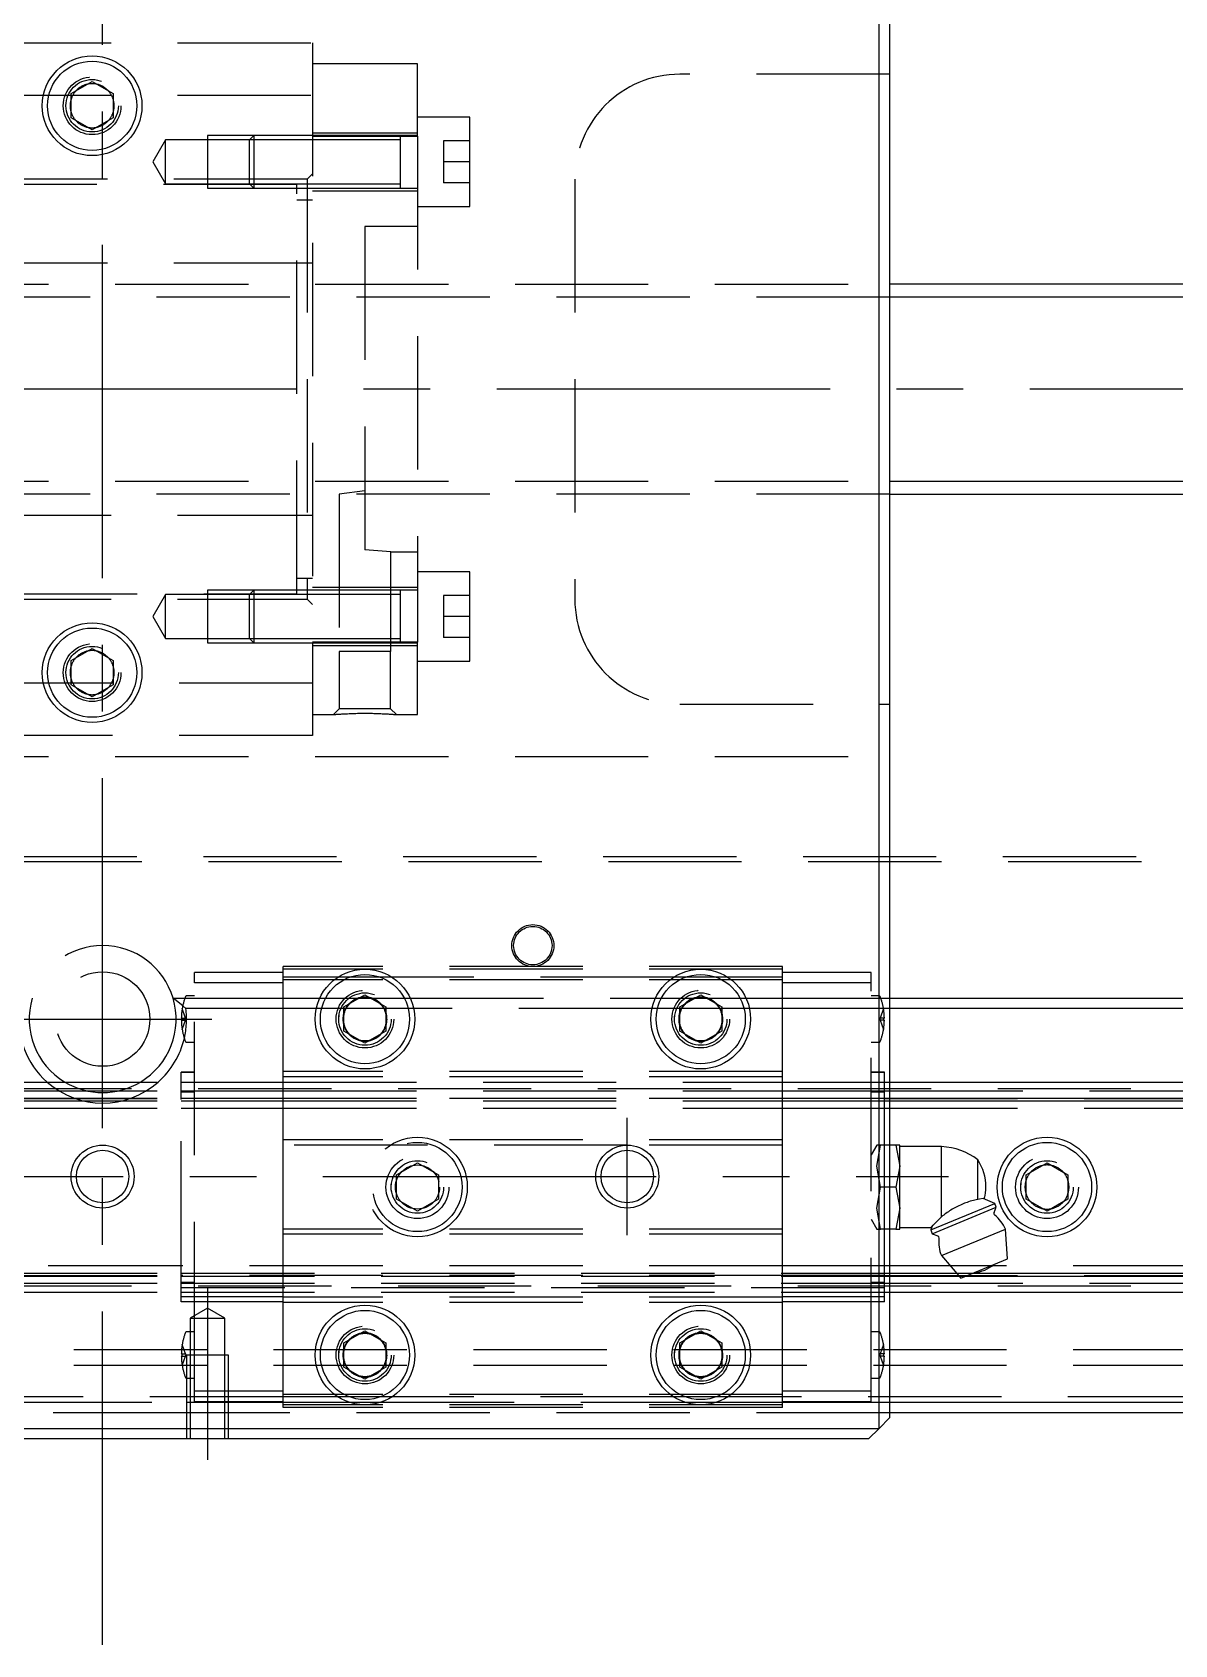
# Model space of a CAD drawing. Extents: x -10 to 1021, y -329 to 120.
# Drawn here: x 403.3 to 512.2, y -119.6 to 34 of the extents above; entities that cross this region are included whole.
import ezdxf

# ---------------------------------------------------------------- set-up
doc = ezdxf.new("R2010")
doc.units = 0
doc.linetypes.add('CENTER', pattern=[50.8, 31.75, -6.35, 6.35, -6.35])
doc.linetypes.add('DASHED', pattern=[19.05, 12.7, -6.35])
doc.layers.get('0').update_dxf_attribs({"linetype": 'CONTINUOUS'})
doc.layers.add('CENTER', color=1, linetype='CENTER')

msp = doc.modelspace()

# ---------------------------------------------------------------- linework, layer by layer
at = {"color": 7, "linetype": 'CONTINUOUS'}
for p, q in [((484, -99), (484, 99)), ((485, 98), (485, -98)), ((407, 28.15), (409, 29.31)), ((409, 29.31), (411, 28.15)), ((407, 25.85), (407, 28.15)), ((411, 28.15), (411, 25.85)), ((409, 24.69), (407, 25.85)), ((411, 25.85), (409, 24.69)), ((763, 10), (485, 10)), ((485, -10), (763, -10)), ((407, -25.85), (409, -24.69)), ((407, -28.15), (407, -25.85)), ((409, -24.69), (411, -25.85)), ((411, -25.85), (411, -28.15)), ((409, -29.31), (407, -28.15)), ((411, -28.15), (409, -29.31)), ((433, -58.85), (435, -57.69)), ((435, -57.69), (437, -58.85)), ((465, -58.85), (467, -57.69)), ((467, -57.69), (469, -58.85)), ((485, -58), (523.29, -58)), ((433, -61.15), (433, -58.85)), ((437, -58.85), (437, -61.15)), ((465, -61.15), (465, -58.85)), ((469, -58.85), (469, -61.15)), ((522.06, -59), (485, -59)), ((435, -62.31), (433, -61.15)), ((437, -61.15), (435, -62.31)), ((467, -62.31), (465, -61.15)), ((469, -61.15), (467, -62.31)), ((485, -66), (820, -66)), ((485, -67.52), (820, -67.52)), ((485, -67.8), (820, -67.8)), ((485.6, -72), (485, -72)), ((485.96, -72), (485.6, -72)), ((485.6, -72), (485.96, -74)), ((485.96, -74), (485.96, -72)), ((489.96, -72.15), (485.96, -72.15)), ((489.96, -78.83), (489.96, -72.15)), ((493.4, -77.18), (493.4, -73.4)), ((498, -74.85), (500, -73.69)), ((500, -73.69), (502, -74.85)), ((485.96, -74), (485.6, -76)), ((485.96, -78), (485.96, -74)), ((498, -77.15), (498, -74.85)), ((502, -74.85), (502, -77.15)), ((485.6, -76), (485, -76)), ((485.6, -76), (485.96, -78)), ((485.96, -78), (485.6, -80)), ((485.96, -80), (485.96, -78)), ((488.92, -80.08), (495.02, -77.56)), ((489.07, -80.45), (495.17, -77.93)), ((490.72, -78.27), (490.6, -78.35)), ((490.84, -78.2), (490.72, -78.27)), ((490.96, -78.12), (490.84, -78.2)), ((491.09, -78.05), (490.96, -78.12)), ((491.21, -77.98), (491.09, -78.05)), ((491.34, -77.91), (491.21, -77.98)), ((491.48, -77.85), (491.34, -77.91)), ((491.61, -77.78), (491.48, -77.85)), ((491.74, -77.72), (491.61, -77.78)), ((491.87, -77.66), (491.74, -77.72)), ((492, -77.61), (491.87, -77.66)), ((492.14, -77.55), (492, -77.61)), ((492.27, -77.5), (492.14, -77.55)), ((492.4, -77.46), (492.27, -77.5)), ((492.53, -77.41), (492.4, -77.46)), ((492.68, -77.36), (492.53, -77.41)), ((492.83, -77.32), (492.68, -77.36)), ((492.98, -77.28), (492.83, -77.32)), ((493.12, -77.24), (492.98, -77.28)), ((493.26, -77.21), (493.12, -77.24)), ((493.4, -77.18), (493.26, -77.21)), ((494.06, -77.07), (493.4, -77.18)), ((495.02, -77.56), (493.9, -77.09)), ((494.96, -78.44), (495.17, -77.93)), ((495.17, -77.93), (495.02, -77.56)), ((500, -78.31), (498, -77.15)), ((502, -77.15), (500, -78.31)), ((485.96, -79.85), (488.92, -79.85)), ((489.96, -78.83), (488.92, -79.85)), ((489.1, -79.64), (488.92, -80.08)), ((490.05, -78.75), (489.96, -78.83)), ((490.16, -78.67), (490.05, -78.75)), ((490.26, -78.59), (490.16, -78.67)), ((490.37, -78.51), (490.26, -78.59)), ((490.48, -78.43), (490.37, -78.51)), ((490.6, -78.35), (490.48, -78.43)), ((485.6, -80), (485, -80)), ((485.6, -80), (485.96, -80)), ((488.92, -80.08), (489.07, -80.45)), ((489.07, -80.45), (489.58, -80.66)), ((489.93, -82.53), (496.03, -80)), ((496.23, -82.84), (496.03, -80)), ((489.93, -82.53), (491.8, -84.68)), ((491.8, -84.68), (496.23, -82.84)), ((485, -84.2), (491.38, -84.2)), ((492.95, -84.2), (820, -84.2)), ((485, -84.48), (491.63, -84.48)), ((485, -86), (820, -86)), ((492.27, -84.48), (820, -84.48)), ((433, -90.85), (435, -89.69)), ((435, -89.69), (437, -90.85)), ((465, -90.85), (467, -89.69)), ((467, -89.69), (469, -90.85)), ((433, -93.15), (433, -90.85)), ((437, -90.85), (437, -93.15)), ((465, -93.15), (465, -90.85)), ((469, -90.85), (469, -93.15)), ((435, -94.31), (433, -93.15)), ((437, -93.15), (435, -94.31)), ((467, -94.31), (465, -93.15)), ((469, -93.15), (467, -94.31)), ((485, -96.5), (819, -96.5)), ((485, -98), (484, -99)), ((818, -97.5), (485, -97.5)), ((336, -99), (484, -99)), ((484, -99), (483, -100)), ((483, -100), (337, -100))]:
    msp.add_line(p, q, dxfattribs=at)
at = {"color": 3, "linetype": 'DASHED'}
for p, q in [((360, 33), (430, 33)), ((430, 33), (430, -33)), ((440, 31), (430, 31)), ((440, 24.1), (440, 31)), ((485, 30), (465, 30)), ((360, 28), (430, 28)), ((406.5, 27), (406.52, 27.3)), ((445, 25.9), (440, 25.9)), ((445, 17.4), (445, 25.9)), ((416, 23.75), (414.79, 21.65)), ((420, 23.75), (416, 23.75)), ((416, 19.55), (416, 23.75)), ((424.4, 24.15), (420, 24.15)), ((420, 24.15), (420, 19.15)), ((424, 23.75), (420, 23.75)), ((424.4, 24.15), (424, 23.75)), ((430, 23.75), (424, 23.75)), ((430, 23.75), (424, 23.75)), ((424, 19.55), (424, 23.75)), ((430, 24.15), (424.4, 24.15)), ((430, 24.15), (424.4, 24.15)), ((424.4, 24.15), (424.4, 19.15)), ((440, 24.4), (430, 24.4)), ((438.4, 24.15), (430, 24.15)), ((430, 24.1), (440, 24.1)), ((438.4, 23.75), (430, 23.75)), ((440, 24.15), (438.39, 24.15)), ((438.4, 23.75), (438.4, 24.15)), ((438.4, 19.15), (438.4, 24.15)), ((438.4, 19.15), (438.4, 24.15)), ((438.4, 19.55), (438.4, 23.75)), ((440, 24.1), (440, -24.1)), ((445, 23.65), (442.5, 23.65)), ((442.5, 23.65), (442.5, 21.65)), ((414.79, 21.65), (416, 19.55)), ((445, 21.65), (442.5, 21.65)), ((442.5, 21.65), (442.5, 19.65)), ((429.5, 20), (360, 20)), ((430, 20.5), (429.5, 20)), ((429.5, 20), (429.5, -20)), ((455, 20), (455, -20)), ((428.5, 19.5), (362.5, 19.5)), ((416, 19.55), (420, 19.55)), ((420, 19.55), (424, 19.55)), ((420, 19.15), (424.4, 19.15)), ((424, 19.55), (430, 19.55)), ((424, 19.55), (424.4, 19.15)), ((424, 19.55), (430, 19.55)), ((424.4, 19.15), (430, 19.15)), ((424.4, 19.15), (430, 19.15)), ((428.5, -19.5), (428.5, 19.5)), ((430, 19.55), (438.4, 19.55)), ((430, 19.15), (438.4, 19.15)), ((430, 18.9), (440, 18.9)), ((438.39, 19.15), (440, 19.15)), ((438.4, 19.15), (438.4, 19.55)), ((445, 19.65), (442.5, 19.65)), ((430, 18), (428.5, 18)), ((440, 17.4), (445, 17.4)), ((440, 15.5), (435, 15.5)), ((435, 15.5), (435, -15.3)), ((429.5, 12), (360, 12)), ((430, 12), (429.5, 12)), ((335, 10), (485, 10)), ((485, 8.75), (335, 8.75)), ((335, -8.75), (485, -8.75)), ((485, -10), (335, -10)), ((435, -9.69), (432.54, -10)), ((432.54, -10), (432.54, -25)), ((360, -12), (429.5, -12)), ((429.5, -12), (430, -12)), ((437.46, -15.5), (435, -15.3)), ((437.46, -25), (437.46, -15.5)), ((437.46, -15.5), (440, -15.5)), ((428.5, -18), (430, -18)), ((445, -17.4), (440, -17.4)), ((445, -25.9), (445, -17.4)), ((362.5, -19.5), (428.5, -19.5)), ((416, -19.55), (414.79, -21.65)), ((420, -19.55), (416, -19.55)), ((416, -21.65), (416, -19.55)), ((424.4, -19.15), (420, -19.15)), ((420, -19.15), (420, -24.15)), ((424, -19.55), (420, -19.55)), ((424.4, -19.15), (424, -19.55)), ((430, -19.55), (424, -19.55)), ((430, -19.55), (424, -19.55)), ((424, -23.75), (424, -19.55)), ((430, -19.15), (424.4, -19.15)), ((430, -19.15), (424.4, -19.15)), ((424.4, -19.15), (424.4, -24.15)), ((440, -18.9), (430, -18.9)), ((438.4, -19.15), (430, -19.15)), ((438.4, -19.55), (430, -19.55)), ((440, -19.15), (438.39, -19.15)), ((438.4, -24.15), (438.4, -19.15)), ((438.4, -24.15), (438.4, -19.15)), ((445, -19.65), (442.5, -19.65)), ((442.5, -19.65), (442.5, -21.65)), ((360, -20), (429.5, -20)), ((429.5, -20), (430, -20.5)), ((414.79, -21.65), (416, -23.75)), ((416, -23.75), (416, -21.65)), ((442.5, -21.65), (442.5, -23.65)), ((445, -21.65), (442.5, -21.65)), ((416, -23.75), (420, -23.75)), ((420, -23.75), (424, -23.75)), ((420, -24.15), (424.4, -24.15)), ((424, -23.75), (430, -23.75)), ((424, -23.75), (424.4, -24.15)), ((424, -23.75), (430, -23.75)), ((424.4, -24.15), (430, -24.15)), ((424.4, -24.15), (430, -24.15)), ((430, -23.75), (438.4, -23.75)), ((440, -24.1), (430, -24.1)), ((430, -24.15), (438.4, -24.15)), ((430, -24.4), (440, -24.4)), ((438.39, -24.15), (440, -24.15)), ((440, -31), (440, -24.1)), ((445, -23.65), (442.5, -23.65)), ((437.46, -25), (432.54, -25)), ((432.55, -25), (432.55, -30.45)), ((437.45, -30.45), (437.45, -25)), ((440, -25.9), (445, -25.9)), ((406.5, -27), (406.52, -26.7)), ((430, -28), (360, -28)), ((432.55, -30.45), (432, -31)), ((437.45, -30.45), (432.55, -30.45)), ((438, -31), (437.45, -30.45)), ((465, -30), (485, -30)), ((430, -31), (432, -31)), ((432, -31), (432.01, -31)), ((432, -31), (432, -31)), ((432.01, -31), (432.02, -31)), ((432.02, -31), (432.04, -31)), ((432.04, -31), (432.06, -31)), ((432.06, -31), (432.08, -30.99)), ((432.08, -30.99), (432.11, -30.99)), ((432.11, -30.99), (432.15, -30.99)), ((432.15, -30.99), (432.19, -30.98)), ((432.19, -30.98), (432.24, -30.98)), ((432.24, -30.98), (432.3, -30.97)), ((432.3, -30.97), (432.37, -30.97)), ((432.37, -30.97), (432.44, -30.96)), ((432.44, -30.96), (432.52, -30.96)), ((432.52, -30.96), (432.61, -30.95)), ((432.61, -30.95), (432.7, -30.95)), ((432.7, -30.95), (432.8, -30.94)), ((432.8, -30.94), (432.9, -30.93)), ((432.9, -30.93), (433.01, -30.93)), ((433.01, -30.93), (433.12, -30.92)), ((433.12, -30.92), (433.23, -30.91)), ((433.23, -30.91), (433.35, -30.91)), ((433.35, -30.91), (433.48, -30.9)), ((433.48, -30.9), (433.6, -30.9)), ((433.6, -30.9), (433.74, -30.89)), ((433.74, -30.89), (433.87, -30.89)), ((433.87, -30.89), (434.01, -30.88)), ((434.01, -30.88), (434.14, -30.88)), ((434.14, -30.88), (434.28, -30.87)), ((434.28, -30.87), (434.42, -30.87)), ((434.42, -30.87), (434.57, -30.87)), ((434.57, -30.87), (434.71, -30.87)), ((434.71, -30.87), (434.85, -30.87)), ((434.85, -30.87), (435, -30.87)), ((435, -30.87), (435.15, -30.87)), ((435.15, -30.87), (435.29, -30.87)), ((435.29, -30.87), (435.43, -30.87)), ((435.43, -30.87), (435.58, -30.87)), ((435.58, -30.87), (435.72, -30.87)), ((435.72, -30.87), (435.85, -30.88)), ((435.85, -30.88), (435.99, -30.88)), ((435.99, -30.88), (436.13, -30.89)), ((436.13, -30.89), (436.26, -30.89)), ((436.26, -30.89), (436.4, -30.9)), ((436.4, -30.9), (436.52, -30.9)), ((436.52, -30.9), (436.65, -30.91)), ((436.65, -30.91), (436.77, -30.91)), ((436.77, -30.91), (436.88, -30.92)), ((436.88, -30.92), (436.99, -30.93)), ((436.99, -30.93), (437.1, -30.93)), ((437.1, -30.93), (437.2, -30.94)), ((437.2, -30.94), (437.3, -30.95)), ((437.3, -30.95), (437.39, -30.95)), ((437.39, -30.95), (437.48, -30.96)), ((437.48, -30.96), (437.54, -30.96)), ((437.54, -30.96), (437.61, -30.97)), ((437.61, -30.97), (437.66, -30.97)), ((437.66, -30.97), (437.71, -30.98)), ((437.71, -30.98), (437.76, -30.98)), ((437.76, -30.98), (437.81, -30.98)), ((437.81, -30.98), (437.85, -30.99)), ((437.85, -30.99), (437.89, -30.99)), ((437.89, -30.99), (437.92, -30.99)), ((437.92, -30.99), (437.94, -31)), ((437.94, -31), (437.97, -31)), ((437.97, -31), (437.99, -31)), ((437.99, -31), (438, -31)), ((438, -31), (438, -31)), ((438, -31), (440, -31)), ((430, -33), (360, -33)), ((335, -35), (485, -35)), ((0.5, -44.5), (819.5, -44.5)), ((1, -45), (819, -45)), ((474.8, -55), (427.2, -55)), ((427.2, -56), (427.2, -55)), ((474.8, -55.25), (427.2, -55.25)), ((474.8, -56), (474.8, -55)), ((418.77, -56.55), (418.77, -55.55)), ((427.2, -55.55), (418.77, -55.55)), ((418.77, -92), (418.77, -56.55)), ((427.2, -56.55), (418.77, -56.55)), ((427.2, -65), (427.2, -56)), ((432.44, -56), (427.2, -56)), ((474.8, -56.25), (427.2, -56.25)), ((433.56, -56), (432.44, -56)), ((436.44, -56), (433.56, -56)), ((437.56, -56), (436.44, -56)), ((464.44, -56), (437.56, -56)), ((465.56, -56), (464.44, -56)), ((468.44, -56), (465.56, -56)), ((469.56, -56), (468.44, -56)), ((474.8, -56), (469.56, -56)), ((483.23, -55.55), (474.8, -55.55)), ((474.8, -65), (474.8, -56)), ((483.23, -56.55), (474.8, -56.55)), ((483.23, -56.55), (483.23, -55.55)), ((483.23, -95.45), (483.23, -56.55)), ((417.64, -58.74), (416.71, -58)), ((416.71, -58), (417.84, -58)), ((417.84, -58), (418.77, -58)), ((418.77, -57.8), (417.99, -57.8)), ((418.77, -58), (427.2, -58)), ((427.2, -58), (430.69, -58)), ((430.69, -58), (431.25, -58)), ((431.25, -58), (433.11, -58)), ((433.11, -58), (433.5, -58)), ((433.5, -58), (434.36, -58)), ((434.36, -58), (434.46, -58)), ((434.46, -58), (434.5, -58)), ((434.5, -58), (435.5, -58)), ((435.5, -58), (435.54, -58)), ((435.54, -58), (435.64, -58)), ((435.64, -58), (436.5, -58)), ((436.5, -58), (436.89, -58)), ((436.89, -58), (438.75, -58)), ((438.75, -58), (439.31, -58)), ((439.31, -58), (462.69, -58)), ((462.69, -58), (463.25, -58)), ((463.25, -58), (465.11, -58)), ((465.11, -58), (465.5, -58)), ((465.5, -58), (466.36, -58)), ((466.36, -58), (466.46, -58)), ((466.46, -58), (466.5, -58)), ((466.5, -58), (467.5, -58)), ((467.5, -58), (467.54, -58)), ((467.54, -58), (467.64, -58)), ((467.64, -58), (468.5, -58)), ((468.5, -58), (468.89, -58)), ((468.89, -58), (470.75, -58)), ((470.75, -58), (471.31, -58)), ((471.31, -58), (474.8, -58)), ((474.8, -58), (483.23, -58)), ((484.01, -57.8), (483.23, -57.8)), ((483.23, -58), (484.16, -58)), ((484.16, -58), (485, -58)), ((417.58, -59.9), (417.5, -59.9)), ((417.9, -59.9), (417.58, -59)), ((417.58, -59.9), (417.9, -59.9)), ((417.58, -60.1), (417.58, -59.9)), ((417.94, -59), (417.64, -58.74)), ((417.9, -59.9), (417.94, -60)), ((418.77, -59), (417.94, -59)), ((427.2, -59), (418.77, -59)), ((430.36, -59), (427.2, -59)), ((430.87, -59), (430.36, -59)), ((432.44, -59), (430.87, -59)), ((432.71, -59), (432.44, -59)), ((432.5, -60), (432.53, -59.59)), ((433, -59), (432.71, -59)), ((433.15, -59), (433, -59)), ((433.2, -59), (433.15, -59)), ((436.8, -59), (433.2, -59)), ((436.85, -59), (436.8, -59)), ((437, -59), (436.85, -59)), ((437.29, -59), (437, -59)), ((437.56, -59), (437.29, -59)), ((439.13, -59), (437.56, -59)), ((439.64, -59), (439.13, -59)), ((462.36, -59), (439.64, -59)), ((462.87, -59), (462.36, -59)), ((464.44, -59), (462.87, -59)), ((464.71, -59), (464.44, -59)), ((464.5, -60), (464.53, -59.59)), ((465, -59), (464.71, -59)), ((465.15, -59), (465, -59)), ((465.2, -59), (465.15, -59)), ((468.8, -59), (465.2, -59)), ((468.85, -59), (468.8, -59)), ((469, -59), (468.85, -59)), ((469.29, -59), (469, -59)), ((469.56, -59), (469.29, -59)), ((471.13, -59), (469.56, -59)), ((471.64, -59), (471.13, -59)), ((474.8, -59), (471.64, -59)), ((483.23, -59), (474.8, -59)), ((484.42, -59), (483.23, -59)), ((484.1, -59.9), (484.06, -60)), ((484.42, -59), (484.1, -59.9)), ((484.42, -59.9), (484.1, -59.9)), ((485, -59), (484.42, -59)), ((484.5, -59.9), (484.42, -59.9)), ((484.42, -59.9), (484.42, -60.1)), ((417.5, -60.1), (417.58, -60.1)), ((417.58, -61), (417.9, -60.1)), ((417.58, -60.1), (417.9, -60.1)), ((417.9, -60.1), (417.94, -60)), ((484.1, -60.1), (484.06, -60)), ((484.1, -60.1), (484.42, -61)), ((484.42, -60.1), (484.1, -60.1)), ((484.42, -60.1), (484.5, -60.1)), ((417.99, -62.2), (418.77, -62.2)), ((483.23, -62.2), (484.01, -62.2)), ((402.5, -66), (417.5, -66)), ((418.77, -65.07), (417.5, -65.07)), ((417.5, -67.67), (417.5, -65.07)), ((418.77, -65.08), (417.5, -65.08)), ((417.5, -66), (418.77, -66)), ((418.77, -66), (427.2, -66)), ((427.2, -65.5), (427.2, -65)), ((474.8, -65), (427.2, -65)), ((427.2, -71.5), (427.2, -65.5)), ((474.8, -65.5), (427.2, -65.5)), ((427.2, -66), (474.8, -66)), ((474.8, -65.5), (474.8, -65)), ((474.8, -71.5), (474.8, -65.5)), ((474.8, -66), (483.23, -66)), ((484.5, -65.07), (483.23, -65.07)), ((484.5, -65.08), (483.23, -65.08)), ((483.23, -66), (484.5, -66)), ((484.5, -67.67), (484.5, -65.07)), ((484.5, -66), (485, -66)), ((0, -66.6), (820, -66.6)), ((402.5, -66.85), (417.5, -66.85)), ((402.5, -67.52), (417.5, -67.52)), ((402.5, -67.58), (417.5, -67.58)), ((417.5, -66.85), (418.77, -66.85)), ((417.5, -66.92), (418.77, -66.92)), ((417.5, -67.52), (418.77, -67.52)), ((418.77, -67.58), (417.5, -67.58)), ((418.77, -66.85), (427.2, -66.85)), ((418.77, -67.52), (427.2, -67.52)), ((427.2, -67.58), (418.77, -67.58)), ((427.2, -66.85), (474.8, -66.85)), ((427.2, -67.52), (474.8, -67.52)), ((474.8, -67.58), (427.2, -67.58)), ((474.8, -66.85), (483.23, -66.85)), ((474.8, -67.52), (483.23, -67.52)), ((483.23, -67.58), (474.8, -67.58)), ((483.23, -66.85), (484.5, -66.85)), ((483.23, -66.92), (484.5, -66.92)), ((483.23, -67.52), (484.5, -67.52)), ((484.5, -67.58), (483.23, -67.58)), ((484.5, -66.85), (485, -66.85)), ((484.5, -67.52), (485, -67.52)), ((484.5, -67.58), (820, -67.58)), ((485, -66.85), (820, -66.85)), ((402.5, -67.8), (417.5, -67.8)), ((402.5, -68.5), (417.5, -68.5)), ((417.5, -84.33), (417.5, -67.67)), ((417.5, -67.8), (418.77, -67.8)), ((417.5, -68.5), (418.77, -68.5)), ((418.77, -67.8), (427.2, -67.8)), ((418.77, -68.5), (427.2, -68.5)), ((427.2, -67.8), (474.8, -67.8)), ((427.2, -68.5), (474.8, -68.5)), ((474.8, -67.8), (483.23, -67.8)), ((474.8, -68.5), (483.23, -68.5)), ((483.23, -67.8), (484.5, -67.8)), ((483.23, -68.5), (484.5, -68.5)), ((484.5, -72), (484.5, -67.67)), ((484.5, -67.8), (485, -67.8)), ((484.5, -68.5), (820, -68.5)), ((427.2, -72), (427.2, -71.5)), ((474.8, -71.5), (427.2, -71.5)), ((427.2, -80), (427.2, -72)), ((460, -72), (427.2, -72)), ((474.8, -72), (460, -72)), ((474.8, -72), (474.8, -71.5)), ((474.8, -80), (474.8, -72)), ((483.78, -72), (483.23, -72.94)), ((484.13, -72), (483.78, -72)), ((483.78, -74), (484.13, -72)), ((485, -72), (484.13, -72)), ((484.5, -80), (484.5, -72)), ((438, -74.85), (440, -73.69)), ((440, -73.69), (442, -74.85)), ((438, -77.15), (438, -74.85)), ((442, -74.85), (442, -77.15)), ((484.13, -76), (483.78, -74)), ((437.5, -76), (437.53, -75.59)), ((483.78, -78), (484.13, -76)), ((485, -76), (484.13, -76)), ((497.5, -76), (497.53, -75.59)), ((440, -78.31), (438, -77.15)), ((442, -77.15), (440, -78.31)), ((484.13, -80), (483.78, -78)), ((483.23, -79.06), (483.78, -80)), ((427.2, -80.5), (427.2, -80)), ((474.8, -80), (427.2, -80)), ((427.2, -86.5), (427.2, -80.5)), ((474.8, -80.5), (427.2, -80.5)), ((474.8, -80.5), (474.8, -80)), ((474.8, -86.5), (474.8, -80.5)), ((483.78, -80), (484.13, -80)), ((485, -80), (484.13, -80)), ((484.5, -84.33), (484.5, -80)), ((417.5, -83.5), (402.5, -83.5)), ((402.5, -84.2), (417.5, -84.2)), ((402.5, -84.42), (417.5, -84.42)), ((474.8, -83.5), (417.5, -83.5)), ((417.5, -84.2), (474.8, -84.2)), ((417.5, -86.93), (417.5, -84.33)), ((474.8, -84.42), (417.5, -84.42)), ((483.23, -83.5), (474.8, -83.5)), ((474.8, -84.2), (483.23, -84.2)), ((483.23, -84.42), (474.8, -84.42)), ((484.5, -83.5), (483.23, -83.5)), ((483.23, -84.2), (484.5, -84.2)), ((484.5, -84.42), (483.23, -84.42)), ((820, -83.5), (484.5, -83.5)), ((484.5, -84.2), (485, -84.2)), ((484.5, -86.93), (484.5, -84.33)), ((484.5, -84.42), (820, -84.42)), ((491.38, -84.2), (492.95, -84.2)), ((0, -85.4), (820, -85.4)), ((402.5, -84.48), (417.5, -84.48)), ((402.5, -85.15), (417.5, -85.15)), ((402.5, -86), (417.5, -86)), ((417.5, -84.48), (474.8, -84.48)), ((418.77, -85.08), (417.5, -85.08)), ((417.5, -85.15), (474.8, -85.15)), ((484.5, -85.6), (417.5, -85.6)), ((417.5, -86), (474.8, -86)), ((474.8, -84.48), (483.23, -84.48)), ((474.8, -85.15), (483.23, -85.15)), ((474.8, -86), (483.23, -86)), ((483.23, -84.48), (484.5, -84.48)), ((484.5, -85.08), (483.23, -85.08)), ((483.23, -85.15), (484.5, -85.15)), ((483.23, -86), (484.5, -86)), ((484.5, -84.48), (485, -84.48)), ((484.5, -85.15), (485, -85.15)), ((484.5, -86), (485, -86)), ((485, -85.15), (820, -85.15)), ((491.63, -84.48), (492.27, -84.48)), ((418.77, -86.46), (417.5, -86.46)), ((418.77, -86.92), (417.5, -86.92)), ((418.77, -86.93), (417.5, -86.93)), ((420, -87.55), (418.35, -88.5)), ((427.2, -86.46), (418.77, -86.46)), ((427.2, -86.93), (418.77, -86.93)), ((421.65, -88.5), (420, -87.55)), ((427.2, -87), (427.2, -86.5)), ((474.8, -86.5), (427.2, -86.5)), ((427.2, -96), (427.2, -87)), ((474.8, -87), (427.2, -87)), ((483.23, -86.46), (474.8, -86.46)), ((474.8, -87), (474.8, -86.5)), ((483.23, -86.93), (474.8, -86.93)), ((474.8, -96), (474.8, -87)), ((484.5, -86.46), (483.23, -86.46)), ((484.5, -86.92), (483.23, -86.92)), ((484.5, -86.93), (483.23, -86.93)), ((418.35, -88.5), (418.35, -92)), ((418.35, -88.5), (421.65, -88.5)), ((421.65, -92), (421.65, -88.5)), ((418.77, -89.8), (417.99, -89.8)), ((484.01, -89.8), (483.23, -89.8)), ((820, -91.5), (0, -91.5)), ((417.58, -91.9), (417.5, -91.9)), ((417.5, -92.1), (417.58, -92.1)), ((417.9, -91.9), (417.58, -91)), ((417.58, -91.9), (417.9, -91.9)), ((417.58, -92.1), (417.58, -91.9)), ((417.58, -93), (417.9, -92.1)), ((417.58, -92.1), (417.9, -92.1)), ((417.9, -91.9), (417.94, -92)), ((417.9, -92.1), (417.94, -92)), ((418, -92), (418, -100)), ((422, -92), (418, -92)), ((418.35, -92), (418.35, -100)), ((418.77, -95.45), (418.77, -92)), ((421.65, -100), (421.65, -92)), ((422, -100), (422, -92)), ((432.5, -92), (432.53, -91.59)), ((464.5, -92), (464.53, -91.59)), ((484.1, -91.9), (484.06, -92)), ((484.1, -92.1), (484.06, -92)), ((484.42, -91), (484.1, -91.9)), ((484.42, -91.9), (484.1, -91.9)), ((484.1, -92.1), (484.42, -93)), ((484.42, -92.1), (484.1, -92.1)), ((484.5, -91.9), (484.42, -91.9)), ((484.42, -91.9), (484.42, -92.1)), ((484.42, -92.1), (484.5, -92.1)), ((820, -93), (0, -93)), ((417.99, -94.2), (418, -94.2)), ((418, -94.2), (418.77, -94.2)), ((483.23, -94.2), (484.01, -94.2)), ((427.2, -96), (392.8, -96)), ((402, -96.5), (418, -96.5)), ((418, -96.5), (422, -96.5)), ((422, -95.45), (418.77, -95.45)), ((418.77, -96.45), (418.77, -95.45)), ((422, -96.45), (418.77, -96.45)), ((427.2, -95.45), (422, -95.45)), ((427.2, -96.45), (422, -96.45)), ((422, -96.5), (427.2, -96.5)), ((474.8, -95.75), (427.2, -95.75)), ((427.2, -97), (427.2, -96)), ((432.44, -96), (427.2, -96)), ((427.2, -96.5), (433.48, -96.5)), ((474.8, -96.75), (427.2, -96.75)), ((433.56, -96), (432.44, -96)), ((433.48, -96.5), (436.52, -96.5)), ((436.44, -96), (433.56, -96)), ((437.56, -96), (436.44, -96)), ((436.52, -96.5), (465.48, -96.5)), ((464.44, -96), (437.56, -96)), ((465.56, -96), (464.44, -96)), ((465.48, -96.5), (468.52, -96.5)), ((468.44, -96), (465.56, -96)), ((469.56, -96), (468.44, -96)), ((468.52, -96.5), (474.8, -96.5)), ((474.8, -96), (469.56, -96)), ((483.23, -95.45), (474.8, -95.45)), ((474.8, -97), (474.8, -96)), ((819.5, -96), (474.8, -96)), ((483.23, -96.45), (474.8, -96.45)), ((474.8, -96.5), (485, -96.5)), ((483.23, -96.45), (483.23, -95.45)), ((418, -97.5), (402, -97.5)), ((422, -97.5), (418, -97.5)), ((485, -97.5), (422, -97.5)), ((474.8, -97), (427.2, -97))]:
    msp.add_line(p, q, dxfattribs=at)
at = {"color": 3, "linetype": 'CONTINUOUS'}
for p, q in [((763, 8.75), (485, 8.75)), ((485, -8.75), (763, -8.75))]:
    msp.add_line(p, q, dxfattribs=at)
at = {"color": 7, "linetype": 'CONTINUOUS'}
for centre, radius in [((409, 27), 4.75), ((409, 27), 4.25), ((409, -27), 4.75), ((409, -27), 4.25), ((435, -60), 4.75), ((467, -60), 4.75), ((435, -60), 4.25), ((467, -60), 4.25), ((410, -75), 3), ((500, -76), 4.75), ((500, -76), 4.25), ((410, -75), 2.5), ((460, -75), 2.5), ((435, -92), 4.75), ((467, -92), 4.75), ((435, -92), 4.25), ((467, -92), 4.25)]:
    msp.add_circle(centre, radius, dxfattribs=at)
at = {"color": 3, "linetype": 'DASHED'}
for centre, radius in [((409, 27), 2.75), ((409, 27), 2.5), ((409, -27), 2.75), ((409, -27), 2.5), ((451, -53), 2), ((451, -53), 1.83), ((410, -60), 4.5), ((435, -60), 2.75), ((435, -60), 2.5), ((435, -60), 2.07), ((467, -60), 2.75), ((467, -60), 2.5), ((467, -60), 2.07), ((440, -76), 4.75), ((440, -76), 4.25), ((440, -76), 3), ((440, -76), 2.5), ((500, -76), 3), ((500, -76), 2.5), ((440, -76), 2.1), ((435, -92), 2.75), ((435, -92), 2.5), ((435, -92), 2.07), ((467, -92), 2.75), ((467, -92), 2.5), ((467, -92), 2.07)]:
    msp.add_circle(centre, radius, dxfattribs=at)
at = {"color": 3, "linetype": 'CONTINUOUS'}
msp.add_circle((460, -75), 3, dxfattribs=at)
at = {"color": 3, "linetype": 'DASHED'}
for centre, radius, start, end in [((465, 20), 10, 90, 180), ((409, 27), 2.1, 137.7528, 162.2472), ((409, 27), 2.1, 102.2472, 137.7528), ((409, 27), 2.1, 77.7528, 102.2472), ((409, 27), 2.1, 42.2472, 77.7528), ((409, 27), 2.1, 17.7528, 42.2472), ((409, 27), 2.1, 162.2472, 180), ((409, 27), 2.1, 180, 197.7528), ((409, 27), 2.1, 197.7528, 222.2472), ((409, 27), 2.1, 317.7528, 342.2472), ((409, 27), 2.1, 342.2472, 17.7528), ((409, 27), 2.1, 222.2472, 257.7528), ((409, 27), 2.1, 257.7528, 282.2472), ((409, 27), 2.1, 282.2472, 317.7528), ((465, -20), 10, 180, 270), ((409, -27), 2.1, 137.7528, 162.2472), ((409, -27), 2.1, 102.2472, 137.7528), ((409, -27), 2.1, 77.7528, 102.2472), ((409, -27), 2.1, 42.2472, 77.7528), ((409, -27), 2.1, 17.7528, 42.2472), ((409, -27), 2.1, 162.2472, 180), ((409, -27), 2.1, 180, 197.7528), ((409, -27), 2.1, 197.7528, 222.2472), ((409, -27), 2.1, 317.7528, 342.2472), ((409, -27), 2.1, 342.2472, 17.7528), ((409, -27), 2.1, 222.2472, 257.7528), ((409, -27), 2.1, 257.7528, 282.2472), ((409, -27), 2.1, 282.2472, 317.7528), ((410, -60), 7, 16.6015, 163.3985), ((410, -60), 7, 163.3985, 238.9973), ((410, -60), 7, 301.0027, 16.6015), ((423.5, -60), 6, 159.1494, 170.4059), ((417.99, -57.9), 0.1, 90, 159.1494), ((435, -60), 2.1, 102.2472, 137.7528), ((435, -60), 2.06, 105.9141, 134.0859), ((435, -60), 2.06, 74.0859, 105.9141), ((435, -60), 2.1, 77.7528, 102.2472), ((435, -60), 2.1, 42.2472, 77.7528), ((435, -60), 2.06, 45.9141, 74.0859), ((467, -60), 2.1, 102.2472, 137.7528), ((467, -60), 2.06, 105.9141, 134.0859), ((467, -60), 2.06, 74.0859, 105.9141), ((467, -60), 2.1, 77.7528, 102.2472), ((467, -60), 2.1, 42.2472, 77.7528), ((467, -60), 2.06, 45.9141, 74.0859), ((484.01, -57.9), 0.1, 20.8506, 90), ((478.5, -60), 6, 9.5941, 20.8506), ((410, -60), 8, 172.8192, 228.5904), ((423.5, -60), 6, 170.4203, 179.0449), ((410, -60), 8, 346.7501, 7.1808), ((435, -60), 2.1, 162.2472, 180), ((435, -60), 2.06, 165.9141, 180), ((435, -60), 2.06, 134.0859, 165.9141), ((435, -60), 2.1, 137.7528, 162.2472), ((435, -60), 2.06, 14.0859, 45.9141), ((435, -60), 2.1, 17.7528, 42.2472), ((435, -60), 2.1, 342.2472, 17.7528), ((435, -60), 2.06, 345.9141, 14.0859), ((467, -60), 2.1, 162.2472, 180), ((467, -60), 2.06, 165.9141, 180), ((467, -60), 2.06, 134.0859, 165.9141), ((467, -60), 2.1, 137.7528, 162.2472), ((467, -60), 2.06, 14.0859, 45.9141), ((467, -60), 2.1, 17.7528, 42.2472), ((467, -60), 2.1, 342.2472, 17.7528), ((467, -60), 2.06, 345.9141, 14.0859), ((478.5, -60), 6, 0.9551, 9.5797), ((423.5, -60), 6, 180.9551, 189.5797), ((423.5, -60), 6, 189.5941, 200.8506), ((435, -60), 2.1, 180, 197.7528), ((435, -60), 2.06, 180, 194.0859), ((435, -60), 2.06, 194.0859, 225.9141), ((435, -60), 2.1, 197.7528, 222.2472), ((435, -60), 2.1, 222.2472, 257.7528), ((435, -60), 2.1, 282.2472, 317.7528), ((435, -60), 2.06, 314.0859, 345.9141), ((435, -60), 2.1, 317.7528, 342.2472), ((467, -60), 2.1, 180, 197.7528), ((467, -60), 2.06, 180, 194.0859), ((467, -60), 2.06, 194.0859, 225.9141), ((467, -60), 2.1, 197.7528, 222.2472), ((467, -60), 2.1, 222.2472, 257.7528), ((467, -60), 2.1, 282.2472, 317.7528), ((467, -60), 2.06, 314.0859, 345.9141), ((467, -60), 2.1, 317.7528, 342.2472), ((478.5, -60), 6, 339.1494, 350.4059), ((478.5, -60), 6, 350.4203, 359.0449), ((410, -60), 8, 311.4096, 346.7501), ((417.99, -62.1), 0.1, 200.8506, 270), ((435, -60), 2.06, 225.9141, 254.0859), ((435, -60), 2.06, 254.0859, 285.9141), ((435, -60), 2.1, 257.7528, 282.2472), ((435, -60), 2.06, 285.9141, 314.0859), ((467, -60), 2.06, 225.9141, 254.0859), ((467, -60), 2.06, 254.0859, 285.9141), ((467, -60), 2.1, 257.7528, 282.2472), ((467, -60), 2.06, 285.9141, 314.0859), ((484.01, -62.1), 0.1, 270, 339.1494), ((410, -60), 8, 228.5904, 311.4096), ((410, -60), 7, 238.9973, 301.0027), ((500, -76), 2.1, 137.7528, 162.2472), ((500, -76), 2.1, 102.2472, 137.7528), ((500, -76), 2.1, 77.7528, 102.2472), ((500, -76), 2.1, 42.2472, 77.7528), ((500, -76), 2.1, 17.7528, 42.2472), ((500, -76), 2.1, 162.2472, 180), ((500, -76), 2.1, 180, 197.7528), ((500, -76), 2.1, 197.7528, 222.2472), ((500, -76), 2.1, 317.7528, 342.2472), ((500, -76), 2.1, 342.2472, 17.7528), ((500, -76), 2.1, 222.2472, 257.7528), ((500, -76), 2.1, 257.7528, 282.2472), ((500, -76), 2.1, 282.2472, 317.7528), ((423.5, -92), 6, 159.1494, 170.4059), ((417.99, -89.9), 0.1, 90, 159.1494), ((435, -92), 2.06, 134.0859, 165.9141), ((435, -92), 2.1, 137.7528, 162.2472), ((435, -92), 2.1, 102.2472, 137.7528), ((435, -92), 2.06, 105.9141, 134.0859), ((435, -92), 2.06, 74.0859, 105.9141), ((435, -92), 2.1, 77.7528, 102.2472), ((435, -92), 2.1, 42.2472, 77.7528), ((435, -92), 2.06, 45.9141, 74.0859), ((435, -92), 2.06, 14.0859, 45.9141), ((435, -92), 2.1, 17.7528, 42.2472), ((467, -92), 2.06, 134.0859, 165.9141), ((467, -92), 2.1, 137.7528, 162.2472), ((467, -92), 2.1, 102.2472, 137.7528), ((467, -92), 2.06, 105.9141, 134.0859), ((467, -92), 2.06, 74.0859, 105.9141), ((467, -92), 2.1, 77.7528, 102.2472), ((467, -92), 2.1, 42.2472, 77.7528), ((467, -92), 2.06, 45.9141, 74.0859), ((467, -92), 2.06, 14.0859, 45.9141), ((467, -92), 2.1, 17.7528, 42.2472), ((484.01, -89.9), 0.1, 20.8506, 90), ((478.5, -92), 6, 9.5941, 20.8506), ((423.5, -92), 6, 170.4203, 179.0449), ((423.5, -92), 6, 180.9551, 189.5797), ((435, -92), 2.1, 162.2472, 180), ((435, -92), 2.1, 180, 197.7528), ((435, -92), 2.06, 165.9141, 180), ((435, -92), 2.06, 180, 194.0859), ((435, -92), 2.1, 342.2472, 17.7528), ((435, -92), 2.06, 345.9141, 14.0859), ((467, -92), 2.1, 162.2472, 180), ((467, -92), 2.1, 180, 197.7528), ((467, -92), 2.06, 165.9141, 180), ((467, -92), 2.06, 180, 194.0859), ((467, -92), 2.1, 342.2472, 17.7528), ((467, -92), 2.06, 345.9141, 14.0859), ((478.5, -92), 6, 0.9551, 9.5797), ((478.5, -92), 6, 350.4203, 359.0449), ((423.5, -92), 6, 189.5941, 200.8506), ((435, -92), 2.06, 194.0859, 225.9141), ((435, -92), 2.1, 197.7528, 222.2472), ((435, -92), 2.1, 222.2472, 257.7528), ((435, -92), 2.06, 225.9141, 254.0859), ((435, -92), 2.1, 282.2472, 317.7528), ((435, -92), 2.06, 285.9141, 314.0859), ((435, -92), 2.06, 314.0859, 345.9141), ((435, -92), 2.1, 317.7528, 342.2472), ((467, -92), 2.06, 194.0859, 225.9141), ((467, -92), 2.1, 197.7528, 222.2472), ((467, -92), 2.1, 222.2472, 257.7528), ((467, -92), 2.06, 225.9141, 254.0859), ((467, -92), 2.1, 282.2472, 317.7528), ((467, -92), 2.06, 285.9141, 314.0859), ((467, -92), 2.06, 314.0859, 345.9141), ((467, -92), 2.1, 317.7528, 342.2472), ((478.5, -92), 6, 339.1494, 350.4059), ((417.99, -94.1), 0.1, 200.8506, 270), ((435, -92), 2.06, 254.0859, 285.9141), ((435, -92), 2.1, 257.7528, 282.2472), ((467, -92), 2.06, 254.0859, 285.9141), ((467, -92), 2.1, 257.7528, 282.2472), ((484.01, -94.1), 0.1, 270, 339.1494)]:
    msp.add_arc(centre, radius, start, end, dxfattribs=at)
at = {"color": 7, "linetype": 'CONTINUOUS'}
for centre, radius, start, end in [((489.73, -78.15), 6, 52.2738, 87.8214), ((489.48, -76), 4.7, 0.0002, 33.5861), ((489.48, -76), 4.7, 346.8211, 359.9998), ((495.14, -78.51), 0.2, 157.5015, 231.8388), ((492.98, -81.27), 3.3, 22.5002, 51.8361), ((489.51, -80.85), 0.2, 353.1612, 67.4985), ((492.98, -81.27), 3.3, 173.1639, 202.4998), ((492.85, -80.95), 3.2, 274.2906, 292.5), ((492.85, -80.95), 3.2, 292.5, 310.7094)]:
    msp.add_arc(centre, radius, start, end, dxfattribs=at)
at = {"layer": 'CENTER', "color": 1, "linetype": 'CENTER'}
for p, q in [((410, -119.6), (410, 119.6)), ((885.72, 0), (-10.14, 0)), ((410, -70.4), (410, -49.6)), ((399.6, -60), (420.4, -60)), ((460, -80.6), (460, -69.4)), ((329.4, -75), (490.6, -75)), ((420, -85.55), (420, -102))]:
    msp.add_line(p, q, dxfattribs=at)

doc.saveas('drawing.dxf')
